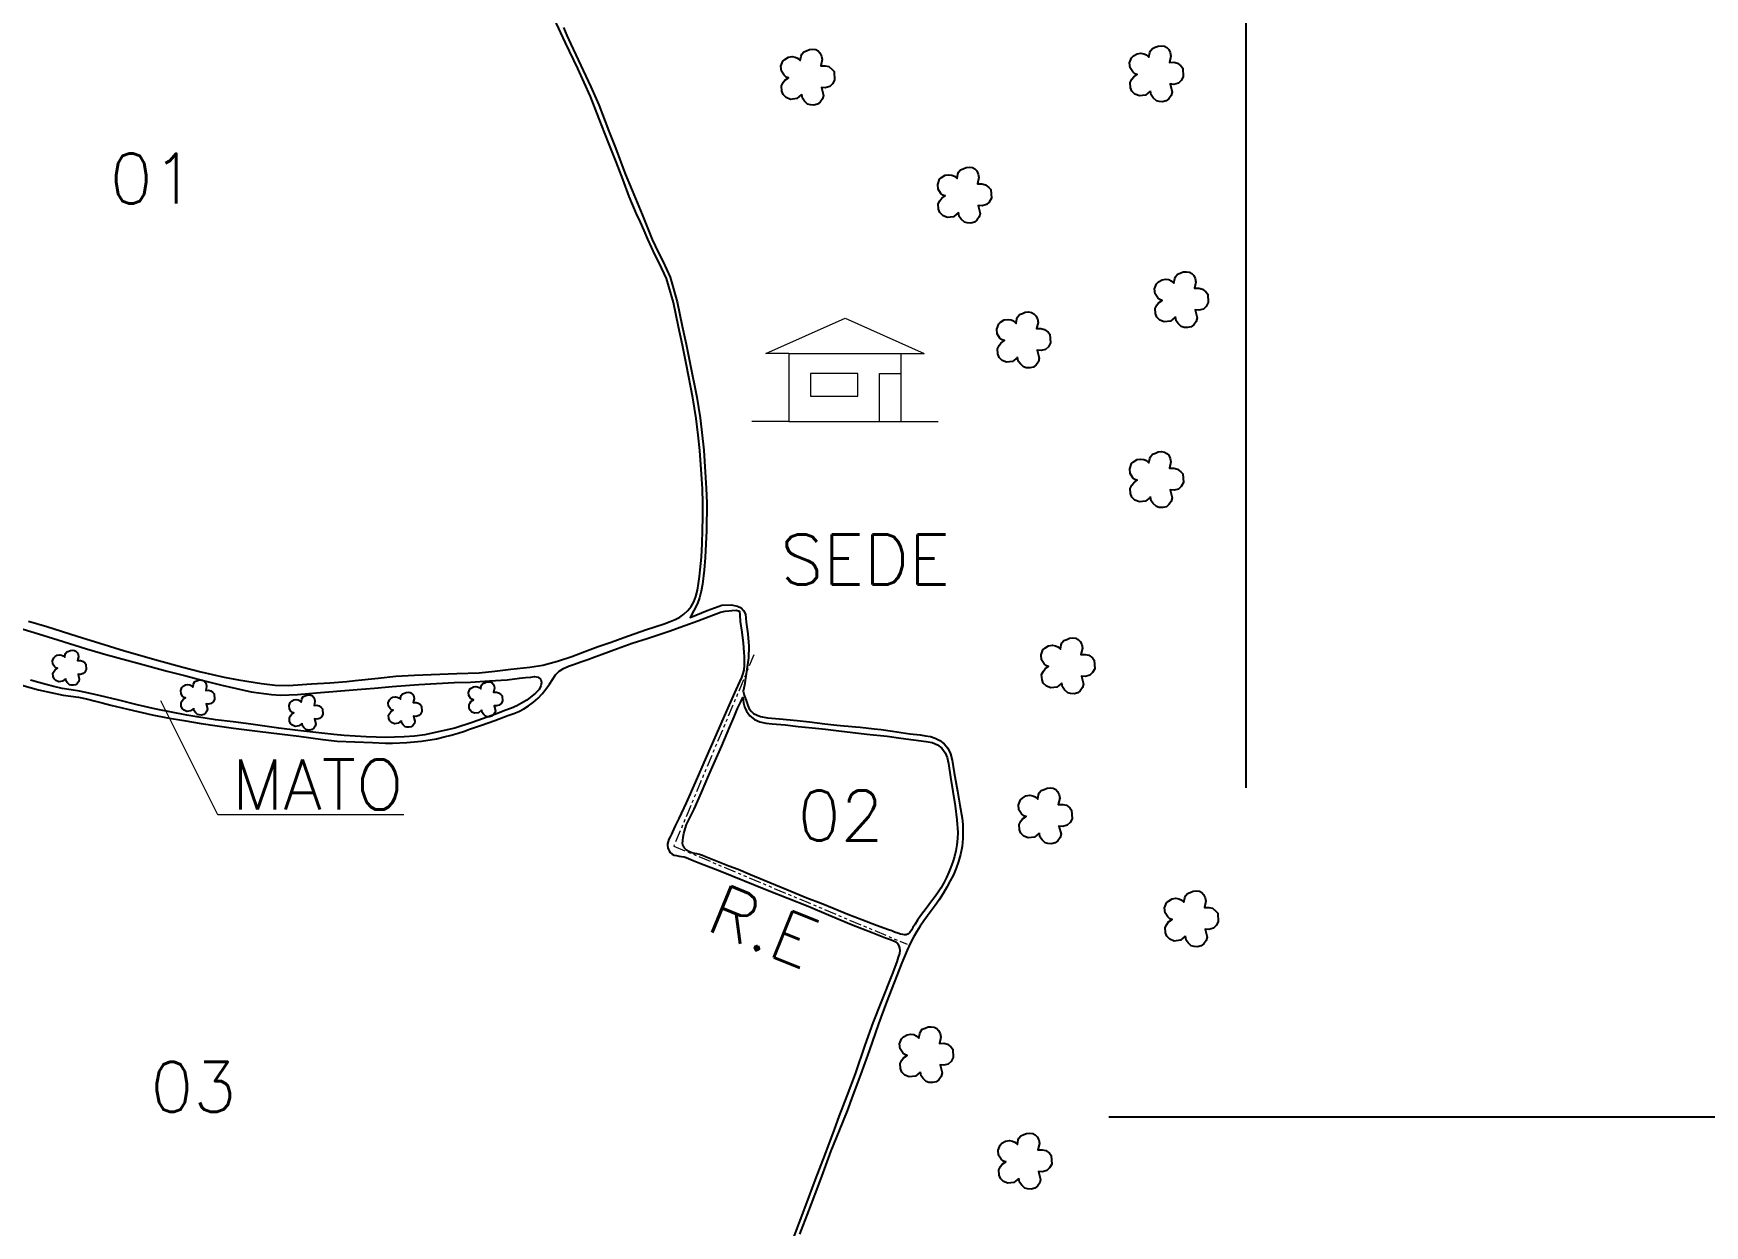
# Model space of a CAD drawing. Extents: x 750494 to 754694, y 7800303 to 7806243.
# Drawn here: x 752969 to 753838, y 7802343 to 7802963 of the extents above; entities that cross this region are included whole.
import ezdxf

# ---------------------------------------------------------------- set-up
doc = ezdxf.new("R2010")
doc.units = 0
doc.header["$MEASUREMENT"] = 0
doc.linetypes.add('ACANSTGB', pattern=[0.354331, 0.15748, -0.03937, 0.03937, -0.03937, 0.03937, -0.03937])
doc.linetypes.add('CONTINUO', pattern=[0])
doc.layers.add('0114000516', color=1, linetype='Continuous', lineweight=25)
doc.layers.add('TEXTO_DIVERSOS', color=7, linetype='Continuous', lineweight=5)
for name, color, linetype in [('0114000516001', 5, 'Continuous'), ('0114000516002', 5, 'Continuous'), ('0114000516003', 5, 'Continuous'), ('MALHA', 8, 'Continuous'), ('MATO', 3, 'Continuous'), ('REDE_DE_LUZ', 6, 'Continuous'), ('SIMBOLO ARVORE', 118, 'Continuous'), ('TEXTO_NUN_TAL', 7, 'Continuous')]:
    doc.layers.add(name, color=color, linetype=linetype)
doc.styles.add('Simplex', font='simplex.shx')

# ---------------------------------------------------------------- blocks, each defined once
blk = doc.blocks.new('hgty')
at = {"color": 7, "linetype": 'Continuous'}
for p, q in [((730210.3029, 7819691.0891), (730210.4666, 7819691.162)), ((730210.4666, 7819691.162), (730210.6302, 7819691.0891)), ((730210.3504, 7819691.0891), (730210.3029, 7819691.0891)), ((730210.3504, 7819691.0891), (730210.3504, 7819690.9481)), ((730210.3504, 7819691.0891), (730210.5827, 7819691.0891)), ((730210.5827, 7819690.9481), (730210.5827, 7819691.0891)), ((730210.5827, 7819691.0891), (730210.6302, 7819691.0891)), ((730210.5378, 7819690.9481), (730210.5378, 7819691.0472)), ((730210.5378, 7819691.0472), (730210.5827, 7819691.0472)), ((730210.3504, 7819690.9481), (730210.2739, 7819690.9481)), ((730210.3504, 7819690.9481), (730210.5827, 7819690.9481)), ((730210.5827, 7819690.9481), (730210.6593, 7819690.9481))]:
    blk.add_line(p, q, dxfattribs=at)
blk.add_lwpolyline([(730210.4929, 7819691.0472), (730210.3954, 7819691.0472), (730210.3954, 7819691.0007), (730210.4929, 7819691.0007)], close=True, dxfattribs=at)

msp = doc.modelspace()

# ---------------------------------------------------------------- linework, layer by layer
at = {"layer": '0114000516'}
msp.add_lwpolyline([(753244.89, 7802966.36), (753246.78, 7802962.09), (753248.82, 7802957.59), (753255.12, 7802943.97), (753259.18, 7802935.36), (753263.34, 7802926.07), (753268.55, 7802912.45), (753271.96, 7802903.65), (753277.09, 7802890.22), (753280.59, 7802881.46), (753285.81, 7802869.05), (753291.07, 7802856.11), (753294.14, 7802849.53), (753296.6, 7802844.74), (753300.49, 7802836.45), (753300.49, 7802836.45), (753304.13, 7802823.71), (753306.72, 7802811.04), (753306.72, 7802811.04), (753308.77, 7802801.59), (753310.9, 7802791.19), (753314.28, 7802774.01), (753315.96, 7802763.26), (753317.93, 7802746.59), (753319.21, 7802726.53), (753319.45, 7802719.06), (753319.34, 7802704.8), (753318.7, 7802690.79), (753318.06, 7802684.11), (753317.19, 7802676.91), (753316.62, 7802673.25), (753315.76, 7802669.84), (753314.6, 7802666.84), (753310.87, 7802659.46), (753319.75, 7802663.11), (753319.75, 7802663.11), (753319.75, 7802663.11), (753327.35, 7802665.87), (753327.35, 7802665.87), (753327.35, 7802665.87), (753332.19, 7802666.16), (753335.37, 7802665.49), (753337.38, 7802664.54), (753338.64, 7802663.23), (753339.52, 7802661.22), (753340, 7802657.08), (753340.77, 7802651.05), (753341.3, 7802644.66), (753341.24, 7802638.49), (753339.01, 7802624.38), (753338.32, 7802621.31), (753338.9, 7802619.16), (753340.16, 7802615.9), (753340.75, 7802613.72), (753341.56, 7802612.09), (753342.68, 7802610.71), (753343.83, 7802609.64), (753345.61, 7802608.68), (753347.39, 7802608.05), (753351.06, 7802607.38), (753357.21, 7802606.79), (753366.49, 7802606), (753372.88, 7802605.3), (753380.84, 7802604.27), (753387.07, 7802603.57), (753396.79, 7802602.64), (753399.15, 7802602.43), (753406.45, 7802601.68), (753410.19, 7802601.3), (753416.12, 7802600.43), (753425.06, 7802599.11), (753430.5, 7802598.48), (753433.22, 7802598.06), (753435.77, 7802597.58), (753438.22, 7802596.81), (753440.7, 7802595.59), (753442.96, 7802593.88), (753444.82, 7802591.56), (753446.25, 7802588.64), (753447.08, 7802585.39), (753447.6, 7802582.12), (753448.1, 7802578.84), (753449.86, 7802569.16), (753451.1, 7802562.02), (753452.22, 7802555.13), (753452.53, 7802551.9), (753452.66, 7802548.46), (753452.6, 7802544.59), (753452.22, 7802540.45), (753451.41, 7802536.39), (753450.31, 7802532.67), (753449.06, 7802529.19), (753447.7, 7802525.79), (753446.1, 7802522.6), (753444.35, 7802519.38), (753442.41, 7802516.11), (753440.32, 7802512.82), (753438.14, 7802509.73), (753436.14, 7802506.97), (753434.29, 7802504.41), (753432.41, 7802501.85), (753430.49, 7802499.12), (753428.63, 7802496.23), (753426.93, 7802493.27), (753425.24, 7802489.99), (753423.65, 7802486.62), (753422.2, 7802483.22), (753420.81, 7802479.91), (753412.85, 7802459.61), (753408.74, 7802448.22), (753403.88, 7802434.2), (753399.43, 7802421.72), (753395.5, 7802411.2), (753392.43, 7802403.09), (753388.24, 7802392.73), (753383.94, 7802382.32), (753379.86, 7802370.87), (753377.06, 7802363.32), (753372.44, 7802351.09), (753367.66, 7802338.95)], dxfattribs=at)
at = {"layer": '0114000516001'}
msp.add_lwpolyline([(752966.76, 7802657.58), (752976.31, 7802654.86), (752992.1, 7802649.9), (753003.89, 7802646.22), (753016.73, 7802642.27), (753034.4, 7802637.25), (753047.04, 7802633.63), (753056.35, 7802631.27), (753068.55, 7802628.56), (753076.06, 7802627.04), (753087.87, 7802625.14), (753095.06, 7802624.32), (753101.91, 7802624.21), (753113.91, 7802625.03), (753123.49, 7802625.6), (753132.37, 7802626.27), (753136.62, 7802626.75), (753148.59, 7802628.01), (753157.78, 7802628.95), (753167.44, 7802629.6), (753176.17, 7802629.87), (753189.45, 7802630.4), (753201.04, 7802630.84), (753209.21, 7802631.6), (753217.55, 7802632.58), (753227.41, 7802633.63), (753234.24, 7802634.77), (753241.85, 7802636.81), (753249.32, 7802639.28), (753256.14, 7802641.81), (753263.07, 7802644.44), (753269.73, 7802646.77), (753276.41, 7802649.13), (753287.59, 7802653.07), (753297.36, 7802656.24), (753300.47, 7802657.37), (753303.09, 7802658.55), (753305.41, 7802659.78), (753307.6, 7802661.28), (753309.63, 7802663.16), (753311.41, 7802665.3), (753312.75, 7802667.71), (753313.81, 7802670.46), (753314.62, 7802673.66), (753315.17, 7802677.19), (753315.64, 7802680.84), (753316.03, 7802684.33), (753316.38, 7802687.67), (753316.67, 7802690.94), (753317.11, 7802697.96), (753317.3, 7802704.85), (753317.44, 7802711.69), (753317.41, 7802719.03), (753317.17, 7802726.44), (753316.76, 7802734.04), (753315.9, 7802746.39), (753314.96, 7802754.27), (753313.94, 7802762.98), (753312.27, 7802773.66), (753308.9, 7802790.79), (753306.78, 7802801.17), (753304.73, 7802810.62), (753302.15, 7802823.23), (753298.57, 7802835.73), (753294.77, 7802843.84), (753292.64, 7802847.95), (753288.79, 7802856.19), (753286.89, 7802860.67), (753284.98, 7802865.04), (753282.98, 7802869.42), (753280.98, 7802873.95), (753279.1, 7802878.5), (753275.77, 7802887.45), (753272.36, 7802896.44), (753268.49, 7802906.05), (753264.76, 7802915.64), (753258.94, 7802930.38), (753252.38, 7802945.04), (753246.08, 7802958.34), (753240.06, 7802971.01)], dxfattribs=at)
at = {"layer": '0114000516002'}
msp.add_lwpolyline([(753333.68, 7802607.91), (753334.76, 7802610.4), (753335.53, 7802612.3), (753336.23, 7802613.88), (753337.16, 7802615.65), (753338.15, 7802617.93), (753338.61, 7802615.14), (753339.12, 7802613.1), (753340.07, 7802610.8), (753341.84, 7802608.34), (753344.3, 7802606.46), (753347.09, 7802605.24), (753350.19, 7802604.58), (753353.48, 7802604.2), (753360.28, 7802603.65), (753367.02, 7802602.93), (753374.34, 7802602.18), (753381.21, 7802601.5), (753388.1, 7802600.58), (753395.46, 7802599.68), (753402.78, 7802598.95), (753413.23, 7802597.86), (753420.36, 7802596.86), (753426.97, 7802595.97), (753433.55, 7802595.06), (753436.59, 7802594.46), (753439.37, 7802593.31), (753441.75, 7802591.56), (753443.39, 7802589.22), (753444.41, 7802586.66), (753445.14, 7802583.68), (753446.25, 7802576.57), (753447.4, 7802569.1), (753448.55, 7802561.69), (753449.57, 7802554.39), (753449.96, 7802547.74), (753449.81, 7802544.6), (753449.56, 7802541.4), (753449.04, 7802538.22), (753448.23, 7802535.22), (753447.33, 7802532.45), (753446.36, 7802529.74), (753445.34, 7802527.04), (753444.14, 7802524.37), (753442.75, 7802521.66), (753441.12, 7802518.84), (753439.38, 7802516.14), (753437.63, 7802513.7), (753435.85, 7802511.35), (753434.05, 7802509.01), (753432.29, 7802506.67), (753430.63, 7802504.36), (753429.07, 7802502.14), (753427.74, 7802500.15), (753426.65, 7802498.44), (753425.86, 7802496.97), (753425.13, 7802495.78), (753424.3, 7802495), (753423.21, 7802494.6), (753422.22, 7802494.47), (753421.44, 7802494.71), (753420.28, 7802494.92), (753418.85, 7802495.33), (753417.14, 7802495.96), (753415.62, 7802496.54), (753414.01, 7802497.16), (753407.76, 7802499.45), (753400.15, 7802502.32), (753392.76, 7802505.18), (753385.68, 7802508.01), (753378.88, 7802510.79), (753371.46, 7802513.6), (753361.18, 7802517.92), (753349.29, 7802522.83), (753342.24, 7802525.72), (753335.73, 7802528.44), (753333.29, 7802529.39), (753330.9, 7802530.27), (753322.29, 7802533.74), (753318.87, 7802535.16), (753317.31, 7802535.71), (753315.61, 7802536.24), (753314.37, 7802536.63), (753313.2, 7802536.8), (753311.64, 7802537.25), (753310.15, 7802537.84), (753308.85, 7802538.63), (753307.85, 7802539.59), (753307.26, 7802540.66), (753306.92, 7802542.07), (753306.97, 7802543.67), (753307.11, 7802545.32), (753307.51, 7802547.19), (753308.17, 7802549.57), (753308.99, 7802551.95), (753312.84, 7802559.96), (753316.7, 7802568.5), (753320.62, 7802577.54), (753323.21, 7802583.5), (753327.28, 7802592.83), (753331.47, 7802602.63), (753333.68, 7802607.91)], close=True, dxfattribs=at)
at = {"layer": '0114000516003'}
msp.add_lwpolyline([(752963.37, 7802624.32), (752972.01, 7802621.97), (752984.8, 7802619.23), (752992.78, 7802618.14), (752996.92, 7802617.26), (753000.93, 7802616.19), (753005.14, 7802615.08), (753009.53, 7802614.03), (753018.46, 7802611.8), (753031.12, 7802608.91), (753039, 7802607.42), (753047.61, 7802605.95), (753056.52, 7802604.41), (753064.9, 7802603.16), (753073.44, 7802602.06), (753085.85, 7802600.47), (753098.63, 7802598.84), (753107.42, 7802597.76), (753119.81, 7802596.04), (753127.3, 7802595.3), (753145.63, 7802594.58), (753152.46, 7802594.24), (753156.02, 7802594.18), (753163.46, 7802594.58), (753171.17, 7802595.2), (753178.97, 7802596.53), (753182.84, 7802597.42), (753186.59, 7802598.41), (753190.24, 7802599.42), (753193.42, 7802600.47), (753196.14, 7802601.5), (753202.36, 7802603.51), (753209.29, 7802605.97), (753216.05, 7802608.52), (753219.06, 7802609.61), (753221.73, 7802610.72), (753224.3, 7802612.06), (753226.84, 7802613.58), (753229.32, 7802615.54), (753231.74, 7802617.58), (753233.92, 7802619.79), (753235.87, 7802622.29), (753237.66, 7802624.9), (753239.31, 7802627.34), (753240.89, 7802629.7), (753242.7, 7802631.58), (753244.89, 7802633.08), (753247.61, 7802634.15), (753250.64, 7802635.18), (753253.92, 7802636.41), (753257.54, 7802637.75), (753261.24, 7802639.13), (753265.03, 7802640.52), (753273.03, 7802643.49), (753280.7, 7802646.11), (753288.45, 7802648.57), (753299.92, 7802652.48), (753308.09, 7802655.31), (753314.84, 7802657.74), (753320.72, 7802659.97), (753326.53, 7802662.26), (753329.02, 7802662.88), (753331, 7802663.07), (753332.43, 7802663.16), (753334.83, 7802663.31), (753336.47, 7802662.77), (753336.59, 7802660.78), (753336.87, 7802657.5), (753337.7, 7802651.85), (753338.36, 7802646.18), (753338.72, 7802641.51), (753338.85, 7802639.11), (753338.91, 7802636.75), (753338.91, 7802634.56), (753338.71, 7802632.4), (753338.17, 7802630.33), (753337.48, 7802628.27), (753336.54, 7802626.14), (753334.52, 7802621.95), (753330.39, 7802612.55), (753323.74, 7802597.08), (753319.1, 7802586.89), (753313.48, 7802573.82), (753308.71, 7802563.17), (753304.92, 7802555.06), (753303.9, 7802552.9), (753303.11, 7802551.16), (753302.41, 7802549.63), (753301.68, 7802548.14), (753301.06, 7802546.87), (753300.35, 7802545.48), (753299.72, 7802544.28), (753299.33, 7802543.08), (753299.11, 7802541.82), (753299.11, 7802541.02), (753299.21, 7802539.84), (753299.54, 7802538.93), (753299.94, 7802538.21), (753300.44, 7802537.27), (753301.43, 7802536.45), (753302.43, 7802535.95), (753303.75, 7802535.74), (753305.16, 7802535.51), (753306.39, 7802535.33), (753307.74, 7802535.11), (753308.81, 7802534.77), (753312.33, 7802533.24), (753315.82, 7802531.79), (753326.33, 7802527.85), (753351.1, 7802517.72), (753372.15, 7802509.44), (753384.03, 7802504.37), (753394.7, 7802499.98), (753405.45, 7802495.75), (753412.39, 7802492.96), (753414.45, 7802492.22), (753416.16, 7802491.61), (753417.5, 7802491.12), (753418.63, 7802490.01), (753419.4, 7802488.82), (753419.75, 7802487.67), (753419.91, 7802486.34), (753419.6, 7802484.78), (753419.04, 7802482.86), (753418.27, 7802480.47), (753415.78, 7802474.02), (753410.12, 7802459.65), (753405.76, 7802448.83), (753401.71, 7802437.25), (753396.66, 7802422.23), (753392.29, 7802410.91), (753388.18, 7802400.12), (753385.77, 7802393.33), (753380.9, 7802380.4), (753375.77, 7802367.29), (753370.24, 7802352.41), (753364.33, 7802336.83)], dxfattribs=at)
at = {"layer": 'MALHA', "linetype": 'ByBlock'}
for p, q in [((753600, 7802570.93), (753600, 7803455.43)), ((753528.58, 7802400), (754493.95, 7802400))]:
    msp.add_line(p, q, dxfattribs=at)
at = {"layer": 'MATO'}
msp.add_lwpolyline([(752957.78, 7802655.44), (752972, 7802651.11), (752982.02, 7802647.92), (752996.89, 7802643.29), (753006.95, 7802640.31), (753024.33, 7802635.56), (753038.83, 7802631.67), (753048.59, 7802629.14), (753057.67, 7802626.7), (753067.32, 7802624.39), (753082.61, 7802620.82), (753093.11, 7802619.53), (753097.86, 7802619.23), (753106.71, 7802619.49), (753116.62, 7802620.39), (753127.06, 7802621.17), (753137.73, 7802622.13), (753146.69, 7802622.86), (753155.91, 7802623.72), (753169.8, 7802624.69), (753178.91, 7802625.23), (753188.2, 7802625.77), (753196.66, 7802625.92), (753206.45, 7802626.52), (753215.62, 7802627.1), (753222.07, 7802627.91), (753225.25, 7802628.26), (753227.91, 7802628.58), (753229.9, 7802628.82), (753231.74, 7802628.52), (753233.12, 7802627.25), (753233.56, 7802625.79), (753233.24, 7802623.98), (753232.25, 7802622.14), (753230.44, 7802620.18), (753225.86, 7802616.61), (753223.2, 7802615.01), (753220.69, 7802613.62), (753218.01, 7802612.42), (753214.54, 7802611.13), (753210.57, 7802609.64), (753197.54, 7802604.87), (753188.41, 7802602.07), (753178.19, 7802599.7), (753172.87, 7802598.56), (753167.42, 7802597.85), (753162.11, 7802597.46), (753157.14, 7802597.3), (753152.34, 7802597.12), (753147.56, 7802597.24), (753142.31, 7802597.42), (753136.72, 7802597.87), (753130.94, 7802598.22), (753125.6, 7802598.77), (753116.16, 7802599.74), (753106.83, 7802600.74), (753096.94, 7802601.96), (753082.37, 7802604.08), (753073.17, 7802605.22), (753063.98, 7802606.28), (753054.32, 7802607.93), (753049.15, 7802608.82), (753033.1, 7802611.94), (753023.35, 7802614.1), (753013.82, 7802616.55), (753003.48, 7802619.05), (752998.17, 7802620.11), (752993.3, 7802621.15), (752988.97, 7802621.89), (752984.34, 7802622.57), (752979.96, 7802623.72), (752976.03, 7802624.78), (752972.08, 7802625.82), (752967.78, 7802626.92)], dxfattribs=at)
at = {"layer": 'REDE_DE_LUZ', "linetype": 'ACANSTGB', "lineweight": 0, "ltscale": 40}
msp.add_lwpolyline([(753344, 7802640.13), (753302.32, 7802540.7), (753423.63, 7802489.66)], dxfattribs=at)
at = {"layer": 'SIMBOLO ARVORE', "linetype": 'CONTINUO'}
for points in [[(753550.1, 7802933.18, 0), (753547.58, 7802931.07, 0), (753544.39, 7802930.7, 0), (753542.11, 7802931.59, 0), (753540.5, 7802933.17, 0), (753539.83, 7802934.99, 0), (753539.65, 7802937.68, 0), (753540.52, 7802939.37, 0), (753541.44, 7802940.63, 0), (753543.28, 7802941.87, 0), (753542.11, 7802942.25, 0), (753540.95, 7802943.2, 0), (753539.6, 7802945.34, 0), (753539.35, 7802947.89, 0), (753540.33, 7802950.54, 0), (753541.36, 7802951.49, 0), (753543.24, 7802952.63, 0), (753545.21, 7802952.9, 0), (753546.78, 7802952.67, 0), (753548.03, 7802952.1, 0), (753549.39, 7802950.88, 0), (753549.8, 7802953.21, 0), (753550.15, 7802954.14, 0), (753551.17, 7802955.43, 0), (753552.69, 7802955.99, 0), (753554.17, 7802956.64, 0), (753555.83, 7802956.8, 0), (753557.41, 7802956.57, 0), (753558.69, 7802955.89, 0), (753559.64, 7802954.87, 0), (753560.47, 7802953.22, 0), (753560.8, 7802951.39, 0), (753560.04, 7802948.13, 0), (753562.33, 7802948.17, 0), (753564.22, 7802947.72, 0), (753566, 7802946.3, 0), (753566.98, 7802945.18, 0), (753567.25, 7802940.69, 0), (753566.15, 7802938.68, 0), (753564.69, 7802937.34, 0), (753562.39, 7802936.73, 0), (753560.37, 7802936.91, 0), (753561.45, 7802932.71, 0), (753560.96, 7802930.93, 0), (753559.74, 7802929.22, 0), (753558.41, 7802928.16, 0), (753556.51, 7802927.69, 0), (753554.64, 7802927.81, 0), (753553.23, 7802928.21, 0), (753551.61, 7802929.79, 0), (753550.51, 7802931.23, 0), (753550.18, 7802933.4, 0)], [(753368.78, 7802931.41, 0), (753366.27, 7802929.3, 0), (753363.07, 7802928.93, 0), (753360.79, 7802929.82, 0), (753359.18, 7802931.4, 0), (753358.51, 7802933.22, 0), (753358.33, 7802935.91, 0), (753359.2, 7802937.6, 0), (753360.12, 7802938.85, 0), (753361.96, 7802940.1, 0), (753360.79, 7802940.48, 0), (753359.64, 7802941.43, 0), (753358.28, 7802943.57, 0), (753358.03, 7802946.11, 0), (753359.01, 7802948.77, 0), (753360.04, 7802949.72, 0), (753361.92, 7802950.86, 0), (753363.89, 7802951.13, 0), (753365.46, 7802950.9, 0), (753366.71, 7802950.33, 0), (753368.07, 7802949.11, 0), (753368.48, 7802951.44, 0), (753368.83, 7802952.37, 0), (753369.85, 7802953.66, 0), (753371.37, 7802954.21, 0), (753372.85, 7802954.87, 0), (753374.52, 7802955.02, 0), (753376.09, 7802954.8, 0), (753377.37, 7802954.12, 0), (753378.32, 7802953.1, 0), (753379.16, 7802951.45, 0), (753379.48, 7802949.62, 0), (753378.73, 7802946.36, 0), (753381.01, 7802946.4, 0), (753382.9, 7802945.94, 0), (753384.68, 7802944.53, 0), (753385.67, 7802943.41, 0), (753385.93, 7802938.92, 0), (753384.83, 7802936.91, 0), (753383.37, 7802935.57, 0), (753381.07, 7802934.96, 0), (753379.05, 7802935.13, 0), (753380.13, 7802930.94, 0), (753379.64, 7802929.16, 0), (753378.43, 7802927.45, 0), (753377.09, 7802926.39, 0), (753375.2, 7802925.92, 0), (753373.32, 7802926.04, 0), (753371.91, 7802926.44, 0), (753370.29, 7802928.02, 0), (753369.19, 7802929.46, 0), (753368.86, 7802931.63, 0)], [(753450.28, 7802870.02, 0), (753447.77, 7802867.91, 0), (753444.58, 7802867.54, 0), (753442.3, 7802868.43, 0), (753440.68, 7802870.02, 0), (753440.02, 7802871.83, 0), (753439.84, 7802874.52, 0), (753440.71, 7802876.21, 0), (753441.63, 7802877.47, 0), (753443.46, 7802878.72, 0), (753442.29, 7802879.09, 0), (753441.14, 7802880.04, 0), (753439.78, 7802882.18, 0), (753439.54, 7802884.73, 0), (753440.52, 7802887.38, 0), (753441.55, 7802888.33, 0), (753443.42, 7802889.48, 0), (753445.39, 7802889.74, 0), (753446.97, 7802889.52, 0), (753448.21, 7802888.94, 0), (753449.58, 7802887.72, 0), (753449.99, 7802890.05, 0), (753450.34, 7802890.98, 0), (753451.36, 7802892.27, 0), (753452.87, 7802892.83, 0), (753454.35, 7802893.49, 0), (753456.02, 7802893.64, 0), (753457.6, 7802893.41, 0), (753458.88, 7802892.74, 0), (753459.83, 7802891.71, 0), (753460.66, 7802890.07, 0), (753460.99, 7802888.24, 0), (753460.23, 7802884.98, 0), (753462.51, 7802885.01, 0), (753464.4, 7802884.56, 0), (753466.18, 7802883.15, 0), (753467.17, 7802882.02, 0), (753467.44, 7802877.53, 0), (753466.34, 7802875.52, 0), (753464.88, 7802874.18, 0), (753462.58, 7802873.57, 0), (753460.56, 7802873.75, 0), (753461.64, 7802869.56, 0), (753461.14, 7802867.77, 0), (753459.93, 7802866.07, 0), (753458.6, 7802865, 0), (753456.7, 7802864.54, 0), (753454.82, 7802864.65, 0), (753453.41, 7802865.05, 0), (753451.8, 7802866.64, 0), (753450.7, 7802868.07, 0), (753450.36, 7802870.24, 0)], [(753563.09, 7802815.72, 0), (753560.58, 7802813.61, 0), (753557.38, 7802813.24, 0), (753555.11, 7802814.13, 0), (753553.49, 7802815.71, 0), (753552.82, 7802817.53, 0), (753552.64, 7802820.22, 0), (753553.51, 7802821.91, 0), (753554.43, 7802823.17, 0), (753556.27, 7802824.41, 0), (753555.1, 7802824.79, 0), (753553.95, 7802825.74, 0), (753552.59, 7802827.88, 0), (753552.34, 7802830.42, 0), (753553.32, 7802833.08, 0), (753554.35, 7802834.03, 0), (753556.23, 7802835.17, 0), (753558.2, 7802835.44, 0), (753559.77, 7802835.21, 0), (753561.02, 7802834.64, 0), (753562.39, 7802833.42, 0), (753562.79, 7802835.75, 0), (753563.14, 7802836.68, 0), (753564.16, 7802837.97, 0), (753565.68, 7802838.52, 0), (753567.16, 7802839.18, 0), (753568.83, 7802839.33, 0), (753570.4, 7802839.11, 0), (753571.68, 7802838.43, 0), (753572.64, 7802837.41, 0), (753573.47, 7802835.76, 0), (753573.79, 7802833.93, 0), (753573.04, 7802830.67, 0), (753575.32, 7802830.71, 0), (753577.21, 7802830.26, 0), (753578.99, 7802828.84, 0), (753579.98, 7802827.72, 0), (753580.24, 7802823.23, 0), (753579.14, 7802821.22, 0), (753577.68, 7802819.88, 0), (753575.38, 7802819.27, 0), (753573.36, 7802819.44, 0), (753574.44, 7802815.25, 0), (753573.95, 7802813.47, 0), (753572.74, 7802811.76, 0), (753571.4, 7802810.7, 0), (753569.51, 7802810.23, 0), (753567.63, 7802810.35, 0), (753566.22, 7802810.75, 0), (753564.6, 7802812.33, 0), (753563.51, 7802813.77, 0), (753563.17, 7802815.94, 0)], [(753481.02, 7802794.77, 0), (753478.5, 7802792.66, 0), (753475.31, 7802792.29, 0), (753473.03, 7802793.17, 0), (753471.42, 7802794.76, 0), (753470.75, 7802796.58, 0), (753470.57, 7802799.26, 0), (753471.44, 7802800.96, 0), (753472.36, 7802802.21, 0), (753474.2, 7802803.46, 0), (753473.03, 7802803.83, 0), (753471.87, 7802804.79, 0), (753470.52, 7802806.93, 0), (753470.27, 7802809.47, 0), (753471.25, 7802812.13, 0), (753472.28, 7802813.08, 0), (753474.16, 7802814.22, 0), (753476.13, 7802814.49, 0), (753477.7, 7802814.26, 0), (753478.95, 7802813.69, 0), (753480.31, 7802812.47, 0), (753480.72, 7802814.8, 0), (753481.07, 7802815.73, 0), (753482.09, 7802817.02, 0), (753483.61, 7802817.57, 0), (753485.09, 7802818.23, 0), (753486.75, 7802818.38, 0), (753488.33, 7802818.16, 0), (753489.61, 7802817.48, 0), (753490.56, 7802816.45, 0), (753491.39, 7802814.81, 0), (753491.72, 7802812.98, 0), (753490.96, 7802809.72, 0), (753493.25, 7802809.76, 0), (753495.14, 7802809.3, 0), (753496.92, 7802807.89, 0), (753497.9, 7802806.76, 0), (753498.17, 7802802.28, 0), (753497.07, 7802800.27, 0), (753495.61, 7802798.93, 0), (753493.31, 7802798.32, 0), (753491.29, 7802798.49, 0), (753492.37, 7802794.3, 0), (753491.88, 7802792.52, 0), (753490.66, 7802790.81, 0), (753489.33, 7802789.75, 0), (753487.43, 7802789.28, 0), (753485.56, 7802789.4, 0), (753484.15, 7802789.8, 0), (753482.53, 7802791.38, 0), (753481.43, 7802792.81, 0), (753481.1, 7802794.98, 0)], [(753550.12, 7802722.17, 0), (753547.61, 7802720.06, 0), (753544.41, 7802719.69, 0), (753542.13, 7802720.57, 0), (753540.52, 7802722.16, 0), (753539.85, 7802723.98, 0), (753539.67, 7802726.66, 0), (753540.54, 7802728.36, 0), (753541.46, 7802729.61, 0), (753543.3, 7802730.86, 0), (753542.13, 7802731.23, 0), (753540.98, 7802732.19, 0), (753539.62, 7802734.32, 0), (753539.37, 7802736.87, 0), (753540.35, 7802739.52, 0), (753541.38, 7802740.47, 0), (753543.26, 7802741.62, 0), (753545.23, 7802741.89, 0), (753546.8, 7802741.66, 0), (753548.05, 7802741.08, 0), (753549.41, 7802739.87, 0), (753549.82, 7802742.19, 0), (753550.17, 7802743.12, 0), (753551.19, 7802744.42, 0), (753552.71, 7802744.97, 0), (753554.19, 7802745.63, 0), (753555.86, 7802745.78, 0), (753557.43, 7802745.56, 0), (753558.71, 7802744.88, 0), (753559.66, 7802743.85, 0), (753560.5, 7802742.21, 0), (753560.82, 7802740.38, 0), (753560.07, 7802737.12, 0), (753562.35, 7802737.16, 0), (753564.24, 7802736.7, 0), (753566.02, 7802735.29, 0), (753567.01, 7802734.16, 0), (753567.27, 7802729.68, 0), (753566.17, 7802727.67, 0), (753564.71, 7802726.33, 0), (753562.41, 7802725.71, 0), (753560.39, 7802725.89, 0), (753561.47, 7802721.7, 0), (753560.98, 7802719.92, 0), (753559.77, 7802718.21, 0), (753558.43, 7802717.15, 0), (753556.54, 7802716.68, 0), (753554.66, 7802716.8, 0), (753553.25, 7802717.2, 0), (753551.63, 7802718.78, 0), (753550.53, 7802720.21, 0), (753550.2, 7802722.38, 0)], [(753504.05, 7802625.37, 0), (753501.54, 7802623.26, 0), (753498.34, 7802622.89, 0), (753496.07, 7802623.77, 0), (753494.45, 7802625.36, 0), (753493.78, 7802627.18, 0), (753493.6, 7802629.86, 0), (753494.47, 7802631.56, 0), (753495.39, 7802632.81, 0), (753497.23, 7802634.06, 0), (753496.06, 7802634.43, 0), (753494.91, 7802635.38, 0), (753493.55, 7802637.52, 0), (753493.31, 7802640.07, 0), (753494.28, 7802642.72, 0), (753495.31, 7802643.67, 0), (753497.19, 7802644.82, 0), (753499.16, 7802645.08, 0), (753500.74, 7802644.86, 0), (753501.98, 7802644.28, 0), (753503.35, 7802643.06, 0), (753503.76, 7802645.39, 0), (753504.1, 7802646.32, 0), (753505.12, 7802647.61, 0), (753506.64, 7802648.17, 0), (753508.12, 7802648.83, 0), (753509.79, 7802648.98, 0), (753511.36, 7802648.76, 0), (753512.65, 7802648.08, 0), (753513.6, 7802647.05, 0), (753514.43, 7802645.41, 0), (753514.75, 7802643.58, 0), (753514, 7802640.32, 0), (753516.28, 7802640.35, 0), (753518.17, 7802639.9, 0), (753519.95, 7802638.49, 0), (753520.94, 7802637.36, 0), (753521.21, 7802632.87, 0), (753520.11, 7802630.87, 0), (753518.64, 7802629.53, 0), (753516.34, 7802628.91, 0), (753514.33, 7802629.09, 0), (753515.4, 7802624.9, 0), (753514.91, 7802623.11, 0), (753513.7, 7802621.41, 0), (753512.36, 7802620.35, 0), (753510.47, 7802619.88, 0), (753508.59, 7802619.99, 0), (753507.18, 7802620.39, 0), (753505.56, 7802621.98, 0), (753504.47, 7802623.41, 0), (753504.13, 7802625.58, 0)], [(752986.08, 7802627.72, 0), (752984.5, 7802626.39, 0), (752982.5, 7802626.16, 0), (752981.07, 7802626.72, 0), (752980.06, 7802627.71, 0), (752979.64, 7802628.85, 0), (752979.52, 7802630.54, 0), (752980.07, 7802631.6, 0), (752980.65, 7802632.39, 0), (752981.8, 7802633.17, 0), (752981.07, 7802633.41, 0), (752980.34, 7802634, 0), (752979.49, 7802635.35, 0), (752979.34, 7802636.94, 0), (752979.95, 7802638.61, 0), (752980.6, 7802639.21, 0), (752981.78, 7802639.92, 0), (752983.01, 7802640.09, 0), (752984, 7802639.95, 0), (752984.78, 7802639.59, 0), (752985.64, 7802638.82, 0), (752985.89, 7802640.28, 0), (752986.11, 7802640.87, 0), (752986.75, 7802641.68, 0), (752987.7, 7802642.03, 0), (752988.63, 7802642.44, 0), (752989.68, 7802642.54, 0), (752990.67, 7802642.39, 0), (752991.47, 7802641.97, 0), (752992.07, 7802641.33, 0), (752992.59, 7802640.29, 0), (752992.8, 7802639.15, 0), (752992.32, 7802637.1, 0), (752993.75, 7802637.12, 0), (752994.94, 7802636.84, 0), (752996.06, 7802635.95, 0), (752996.68, 7802635.25, 0), (752996.84, 7802632.43, 0), (752996.15, 7802631.17, 0), (752995.24, 7802630.33, 0), (752993.79, 7802629.94, 0), (752992.53, 7802630.06, 0), (752993.2, 7802627.43, 0), (752992.89, 7802626.31, 0), (752992.13, 7802625.24, 0), (752991.3, 7802624.57, 0), (752990.11, 7802624.28, 0), (752988.93, 7802624.35, 0), (752988.04, 7802624.6, 0), (752987.03, 7802625.59, 0), (752986.34, 7802626.49, 0), (752986.13, 7802627.85, 0)], [(753052.69, 7802612.27, 0), (753051.11, 7802610.95, 0), (753049.1, 7802610.72, 0), (753047.68, 7802611.27, 0), (753046.66, 7802612.27, 0), (753046.24, 7802613.41, 0), (753046.13, 7802615.09, 0), (753046.68, 7802616.16, 0), (753047.25, 7802616.94, 0), (753048.41, 7802617.73, 0), (753047.67, 7802617.96, 0), (753046.95, 7802618.56, 0), (753046.1, 7802619.9, 0), (753045.94, 7802621.5, 0), (753046.56, 7802623.16, 0), (753047.2, 7802623.76, 0), (753048.38, 7802624.48, 0), (753049.62, 7802624.64, 0), (753050.61, 7802624.5, 0), (753051.39, 7802624.14, 0), (753052.24, 7802623.38, 0), (753052.5, 7802624.84, 0), (753052.72, 7802625.42, 0), (753053.36, 7802626.23, 0), (753054.31, 7802626.58, 0), (753055.24, 7802626.99, 0), (753056.29, 7802627.09, 0), (753057.27, 7802626.95, 0), (753058.08, 7802626.52, 0), (753058.67, 7802625.88, 0), (753059.2, 7802624.85, 0), (753059.4, 7802623.7, 0), (753058.93, 7802621.66, 0), (753060.36, 7802621.68, 0), (753061.54, 7802621.39, 0), (753062.66, 7802620.51, 0), (753063.28, 7802619.8, 0), (753063.45, 7802616.98, 0), (753062.76, 7802615.72, 0), (753061.84, 7802614.88, 0), (753060.4, 7802614.5, 0), (753059.13, 7802614.61, 0), (753059.81, 7802611.98, 0), (753059.5, 7802610.86, 0), (753058.74, 7802609.79, 0), (753057.9, 7802609.12, 0), (753056.71, 7802608.83, 0), (753055.53, 7802608.9, 0), (753054.65, 7802609.15, 0), (753053.64, 7802610.15, 0), (753052.95, 7802611.05, 0), (753052.73, 7802612.41, 0)], [(753202.4, 7802611.32, 0), (753200.83, 7802610, 0), (753198.82, 7802609.76, 0), (753197.39, 7802610.32, 0), (753196.38, 7802611.31, 0), (753195.96, 7802612.46, 0), (753195.85, 7802614.14, 0), (753196.39, 7802615.2, 0), (753196.97, 7802615.99, 0), (753198.12, 7802616.77, 0), (753197.39, 7802617.01, 0), (753196.67, 7802617.61, 0), (753195.81, 7802618.95, 0), (753195.66, 7802620.55, 0), (753196.28, 7802622.21, 0), (753196.92, 7802622.81, 0), (753198.1, 7802623.53, 0), (753199.33, 7802623.69, 0), (753200.32, 7802623.55, 0), (753201.1, 7802623.19, 0), (753201.96, 7802622.42, 0), (753202.22, 7802623.89, 0), (753202.44, 7802624.47, 0), (753203.08, 7802625.28, 0), (753204.03, 7802625.63, 0), (753204.96, 7802626.04, 0), (753206, 7802626.14, 0), (753206.99, 7802626, 0), (753207.8, 7802625.57, 0), (753208.39, 7802624.93, 0), (753208.91, 7802623.9, 0), (753209.12, 7802622.75, 0), (753208.64, 7802620.7, 0), (753210.08, 7802620.72, 0), (753211.26, 7802620.44, 0), (753212.38, 7802619.55, 0), (753213, 7802618.85, 0), (753213.17, 7802616.03, 0), (753212.48, 7802614.77, 0), (753211.56, 7802613.93, 0), (753210.12, 7802613.55, 0), (753208.85, 7802613.66, 0), (753209.53, 7802611.03, 0), (753209.22, 7802609.91, 0), (753208.46, 7802608.84, 0), (753207.62, 7802608.17, 0), (753206.43, 7802607.88, 0), (753205.25, 7802607.95, 0), (753204.37, 7802608.2, 0), (753203.35, 7802609.2, 0), (753202.66, 7802610.09, 0), (753202.45, 7802611.46, 0)], [(753109.02, 7802604.47, 0), (753107.44, 7802603.14, 0), (753105.44, 7802602.91, 0), (753104.01, 7802603.47, 0), (753102.99, 7802604.46, 0), (753102.58, 7802605.6, 0), (753102.46, 7802607.29, 0), (753103.01, 7802608.35, 0), (753103.59, 7802609.14, 0), (753104.74, 7802609.92, 0), (753104.01, 7802610.15, 0), (753103.28, 7802610.75, 0), (753102.43, 7802612.09, 0), (753102.28, 7802613.69, 0), (753102.89, 7802615.36, 0), (753103.54, 7802615.95, 0), (753104.71, 7802616.67, 0), (753105.95, 7802616.84, 0), (753106.94, 7802616.7, 0), (753107.72, 7802616.34, 0), (753108.58, 7802615.57, 0), (753108.83, 7802617.03, 0), (753109.05, 7802617.62, 0), (753109.69, 7802618.43, 0), (753110.64, 7802618.78, 0), (753111.57, 7802619.19, 0), (753112.62, 7802619.28, 0), (753113.61, 7802619.14, 0), (753114.41, 7802618.72, 0), (753115.01, 7802618.07, 0), (753115.53, 7802617.04, 0), (753115.73, 7802615.89, 0), (753115.26, 7802613.85, 0), (753116.69, 7802613.87, 0), (753117.88, 7802613.59, 0), (753118.99, 7802612.7, 0), (753119.61, 7802611.99, 0), (753119.78, 7802609.18, 0), (753119.09, 7802607.92, 0), (753118.17, 7802607.08, 0), (753116.73, 7802606.69, 0), (753115.46, 7802606.8, 0), (753116.14, 7802604.17, 0), (753115.83, 7802603.05, 0), (753115.07, 7802601.98, 0), (753114.23, 7802601.32, 0), (753113.04, 7802601.02, 0), (753111.87, 7802601.1, 0), (753110.98, 7802601.35, 0), (753109.97, 7802602.34, 0), (753109.28, 7802603.24, 0), (753109.07, 7802604.6, 0)], [(753160.62, 7802605.89, 0), (753159.04, 7802604.56, 0), (753157.04, 7802604.33, 0), (753155.61, 7802604.89, 0), (753154.59, 7802605.88, 0), (753154.18, 7802607.02, 0), (753154.06, 7802608.71, 0), (753154.61, 7802609.77, 0), (753155.18, 7802610.56, 0), (753156.34, 7802611.34, 0), (753155.6, 7802611.57, 0), (753154.88, 7802612.17, 0), (753154.03, 7802613.51, 0), (753153.87, 7802615.11, 0), (753154.49, 7802616.78, 0), (753155.14, 7802617.37, 0), (753156.31, 7802618.09, 0), (753157.55, 7802618.26, 0), (753158.54, 7802618.12, 0), (753159.32, 7802617.76, 0), (753160.17, 7802616.99, 0), (753160.43, 7802618.45, 0), (753160.65, 7802619.04, 0), (753161.29, 7802619.85, 0), (753162.24, 7802620.19, 0), (753163.17, 7802620.61, 0), (753164.22, 7802620.7, 0), (753165.21, 7802620.56, 0), (753166.01, 7802620.14, 0), (753166.61, 7802619.49, 0), (753167.13, 7802618.46, 0), (753167.33, 7802617.31, 0), (753166.86, 7802615.27, 0), (753168.29, 7802615.29, 0), (753169.48, 7802615.01, 0), (753170.59, 7802614.12, 0), (753171.21, 7802613.41, 0), (753171.38, 7802610.6, 0), (753170.69, 7802609.34, 0), (753169.77, 7802608.5, 0), (753168.33, 7802608.11, 0), (753167.06, 7802608.22, 0), (753167.74, 7802605.59, 0), (753167.43, 7802604.47, 0), (753166.67, 7802603.4, 0), (753165.83, 7802602.74, 0), (753164.64, 7802602.44, 0), (753163.46, 7802602.52, 0), (753162.58, 7802602.77, 0), (753161.57, 7802603.76, 0), (753160.88, 7802604.66, 0), (753160.67, 7802606.02, 0)], [(753492.31, 7802547.37, 0), (753489.8, 7802545.26, 0), (753486.6, 7802544.89, 0), (753484.33, 7802545.77, 0), (753482.71, 7802547.36, 0), (753482.04, 7802549.18, 0), (753481.86, 7802551.86, 0), (753482.73, 7802553.56, 0), (753483.65, 7802554.81, 0), (753485.49, 7802556.06, 0), (753484.32, 7802556.43, 0), (753483.17, 7802557.39, 0), (753481.81, 7802559.52, 0), (753481.56, 7802562.07, 0), (753482.54, 7802564.72, 0), (753483.57, 7802565.67, 0), (753485.45, 7802566.82, 0), (753487.42, 7802567.08, 0), (753488.99, 7802566.86, 0), (753490.24, 7802566.28, 0), (753491.6, 7802565.06, 0), (753492.01, 7802567.39, 0), (753492.36, 7802568.32, 0), (753493.38, 7802569.61, 0), (753494.9, 7802570.17, 0), (753496.38, 7802570.83, 0), (753498.05, 7802570.98, 0), (753499.62, 7802570.76, 0), (753500.9, 7802570.08, 0), (753501.85, 7802569.05, 0), (753502.69, 7802567.41, 0), (753503.01, 7802565.58, 0), (753502.26, 7802562.32, 0), (753504.54, 7802562.36, 0), (753506.43, 7802561.9, 0), (753508.21, 7802560.49, 0), (753509.2, 7802559.36, 0), (753509.46, 7802554.87, 0), (753508.36, 7802552.87, 0), (753506.9, 7802551.53, 0), (753504.6, 7802550.91, 0), (753502.58, 7802551.09, 0), (753503.66, 7802546.9, 0), (753503.17, 7802545.11, 0), (753501.96, 7802543.41, 0), (753500.62, 7802542.35, 0), (753498.73, 7802541.88, 0), (753496.85, 7802541.99, 0), (753495.44, 7802542.39, 0), (753493.82, 7802543.98, 0), (753492.72, 7802545.41, 0), (753492.39, 7802547.58, 0)], [(753568.28, 7802493.81, 0), (753565.77, 7802491.7, 0), (753562.57, 7802491.33, 0), (753560.3, 7802492.21, 0), (753558.68, 7802493.8, 0), (753558.01, 7802495.62, 0), (753557.83, 7802498.3, 0), (753558.7, 7802500, 0), (753559.62, 7802501.25, 0), (753561.46, 7802502.5, 0), (753560.29, 7802502.87, 0), (753559.14, 7802503.83, 0), (753557.78, 7802505.96, 0), (753557.54, 7802508.51, 0), (753558.51, 7802511.16, 0), (753559.54, 7802512.11, 0), (753561.42, 7802513.26, 0), (753563.39, 7802513.52, 0), (753564.97, 7802513.3, 0), (753566.21, 7802512.72, 0), (753567.58, 7802511.51, 0), (753567.99, 7802513.83, 0), (753568.33, 7802514.76, 0), (753569.35, 7802516.05, 0), (753570.87, 7802516.61, 0), (753572.35, 7802517.27, 0), (753574.02, 7802517.42, 0), (753575.59, 7802517.2, 0), (753576.88, 7802516.52, 0), (753577.83, 7802515.49, 0), (753578.66, 7802513.85, 0), (753578.98, 7802512.02, 0), (753578.23, 7802508.76, 0), (753580.51, 7802508.8, 0), (753582.4, 7802508.34, 0), (753584.18, 7802506.93, 0), (753585.17, 7802505.8, 0), (753585.44, 7802501.32, 0), (753584.34, 7802499.31, 0), (753582.87, 7802497.97, 0), (753580.57, 7802497.35, 0), (753578.56, 7802497.53, 0), (753579.63, 7802493.34, 0), (753579.14, 7802491.55, 0), (753577.93, 7802489.85, 0), (753576.59, 7802488.79, 0), (753574.7, 7802488.32, 0), (753572.82, 7802488.43, 0), (753571.41, 7802488.83, 0), (753569.79, 7802490.42, 0), (753568.7, 7802491.85, 0), (753568.36, 7802494.02, 0)], [(753430.47, 7802423.18, 0), (753427.96, 7802421.07, 0), (753424.76, 7802420.7, 0), (753422.49, 7802421.58, 0), (753420.87, 7802423.17, 0), (753420.21, 7802424.99, 0), (753420.03, 7802427.67, 0), (753420.9, 7802429.37, 0), (753421.81, 7802430.62, 0), (753423.65, 7802431.87, 0), (753422.48, 7802432.24, 0), (753421.33, 7802433.2, 0), (753419.97, 7802435.34, 0), (753419.73, 7802437.88, 0), (753420.71, 7802440.54, 0), (753421.74, 7802441.49, 0), (753423.61, 7802442.63, 0), (753425.58, 7802442.9, 0), (753427.16, 7802442.67, 0), (753428.4, 7802442.1, 0), (753429.77, 7802440.88, 0), (753430.18, 7802443.21, 0), (753430.53, 7802444.14, 0), (753431.54, 7802445.43, 0), (753433.06, 7802445.98, 0), (753434.54, 7802446.64, 0), (753436.21, 7802446.79, 0), (753437.79, 7802446.57, 0), (753439.07, 7802445.89, 0), (753440.02, 7802444.86, 0), (753440.85, 7802443.22, 0), (753441.18, 7802441.39, 0), (753440.42, 7802438.13, 0), (753442.7, 7802438.17, 0), (753444.59, 7802437.71, 0), (753446.37, 7802436.3, 0), (753447.36, 7802435.17, 0), (753447.63, 7802430.69, 0), (753446.53, 7802428.68, 0), (753445.07, 7802427.34, 0), (753442.76, 7802426.73, 0), (753440.75, 7802426.9, 0), (753441.82, 7802422.71, 0), (753441.33, 7802420.93, 0), (753440.12, 7802419.22, 0), (753438.79, 7802418.16, 0), (753436.89, 7802417.69, 0), (753435.01, 7802417.81, 0), (753433.6, 7802418.21, 0), (753431.99, 7802419.79, 0), (753430.89, 7802421.22, 0), (753430.55, 7802423.39, 0)], [(753481.71, 7802367.85, 0), (753479.2, 7802365.74, 0), (753476, 7802365.37, 0), (753473.72, 7802366.26, 0), (753472.11, 7802367.84, 0), (753471.44, 7802369.66, 0), (753471.26, 7802372.35, 0), (753472.13, 7802374.04, 0), (753473.05, 7802375.3, 0), (753474.89, 7802376.55, 0), (753473.72, 7802376.92, 0), (753472.57, 7802377.87, 0), (753471.21, 7802380.01, 0), (753470.96, 7802382.56, 0), (753471.94, 7802385.21, 0), (753472.97, 7802386.16, 0), (753474.85, 7802387.31, 0), (753476.82, 7802387.57, 0), (753478.39, 7802387.35, 0), (753479.64, 7802386.77, 0), (753481, 7802385.55, 0), (753481.41, 7802387.88, 0), (753481.76, 7802388.81, 0), (753482.78, 7802390.1, 0), (753484.3, 7802390.66, 0), (753485.78, 7802391.32, 0), (753487.45, 7802391.47, 0), (753489.02, 7802391.24, 0), (753490.3, 7802390.57, 0), (753491.25, 7802389.54, 0), (753492.09, 7802387.9, 0), (753492.41, 7802386.07, 0), (753491.66, 7802382.81, 0), (753493.94, 7802382.84, 0), (753495.83, 7802382.39, 0), (753497.61, 7802380.98, 0), (753498.6, 7802379.85, 0), (753498.86, 7802375.36, 0), (753497.76, 7802373.35, 0), (753496.3, 7802372.01, 0), (753494, 7802371.4, 0), (753491.98, 7802371.58, 0), (753493.06, 7802367.39, 0), (753492.57, 7802365.6, 0), (753491.36, 7802363.9, 0), (753490.02, 7802362.83, 0), (753488.13, 7802362.37, 0), (753486.25, 7802362.48, 0), (753484.84, 7802362.88, 0), (753483.22, 7802364.47, 0), (753482.12, 7802365.9, 0), (753481.79, 7802368.07, 0)]]:
    msp.add_polyline3d(points, dxfattribs=at)
at = {"layer": 'TEXTO_DIVERSOS'}
msp.add_lwpolyline([(753161.91, 7802557), (753065.26, 7802557), (753035.57, 7802616.25)], dxfattribs=at)

# ---------------------------------------------------------------- block references
at = {"layer": 'TEXTO_DIVERSOS', "color": 7, "linetype": 'Continuous', "lineweight": 0, "xscale": 251.3279999999888, "yscale": 251.3279999999888, "zscale": 251.3279999999888}
msp.add_blockref('hgty', (-182768944.79, -1957504525.18), dxfattribs=at)

# ---------------------------------------------------------------- texts
at = {"layer": 'TEXTO_DIVERSOS', "color": 7, "linetype": 'ByBlock', "style": 'Simplex'}
for s, p in [('SEDE', (753357.73, 7802676.66, -845.54)), ('MATO', (753072.52, 7802559.68, -845.54))]:
    msp.add_text(s, height=26, dxfattribs=at).set_placement(p)
at = {"layer": 'TEXTO_DIVERSOS', "linetype": 'ByBlock', "style": 'Simplex'}
msp.add_text('R.E', height=26, rotation=338.00036, dxfattribs=at).set_placement((753318.22, 7802497.38, -845.54))
at = {"layer": 'TEXTO_NUN_TAL', "color": 7, "linetype": 'ByBlock', "style": 'Simplex'}
for s, p in [('01', (753009.04, 7802874.73, -270.87)), ('02', (753366.76, 7802543.56, -845.54)), ('03', (753030.25, 7802402.43, -845.54))]:
    msp.add_text(s, height=26, dxfattribs=at).set_placement(p)

doc.saveas('drawing.dxf')
